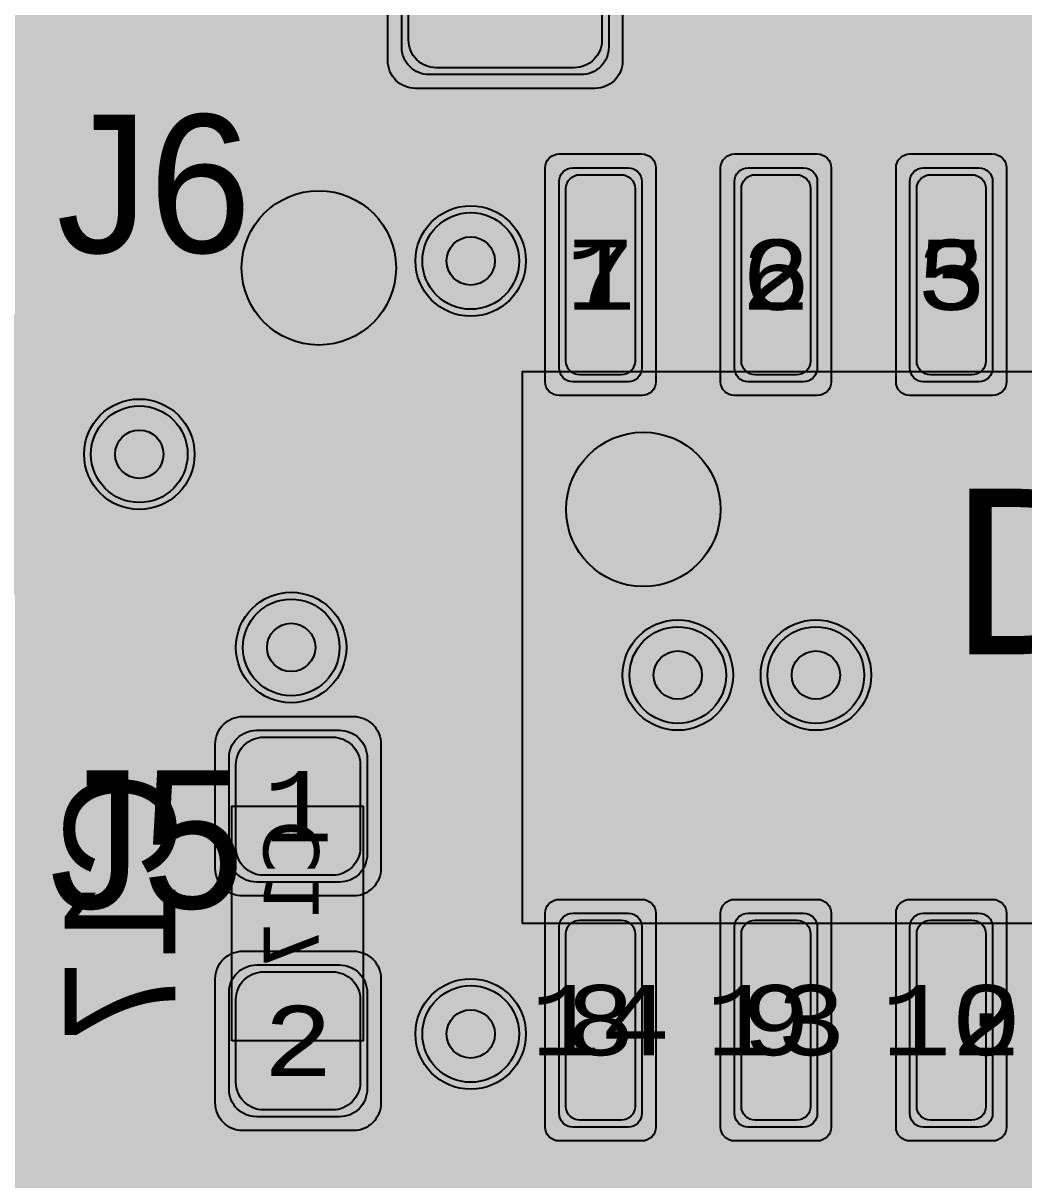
# Model space of a CAD drawing. Extents: x -28 to 199, y -61 to 255.
# Drawn here: x 42.76 to 50.01, y 131.14 to 139.52 of the extents above; entities that cross this region are included whole.
import ezdxf
from ezdxf.enums import TextEntityAlignment as Align

# ---------------------------------------------------------------- set-up
doc = ezdxf.new("R2010")
doc.units = 0
doc.header["$MEASUREMENT"] = 0
for name, color, linetype in [('ASSEMBLY_OUTLINES_BTM', 191, 'CONTINUOUS'), ('ASSEMBLY_OUTLINES_TOP', 102, 'CONTINUOUS'), ('ASSEMBLY_PART_NUMBERS_BTM', 191, 'CONTINUOUS'), ('ASSEMBLY_PART_NUMBERS_TOP', 102, 'CONTINUOUS'), ('ASSEMBLY_REF_DES_BTM', 191, 'CONTINUOUS'), ('ASSEMBLY_REF_DES_TOP', 102, 'CONTINUOUS'), ('DRILL_DRAWING', 21, 'CONTINUOUS'), ('GENERATED_SILKSCREEN_BTM', 255, 'CONTINUOUS'), ('GENERATED_SILKSCREEN_TOP', 140, 'CONTINUOUS'), ('PART_PADS_SMD_BTM', 10, 'CONTINUOUS'), ('PART_PADS_SMD_TOP', 150, 'CONTINUOUS'), ('PIN_NUMBERS_BTM', 8, 'CONTINUOUS'), ('PIN_NUMBERS_TOP', 8, 'CONTINUOUS'), ('PLACEMENT_OUTLINES_BTM', 222, 'CONTINUOUS'), ('PLACEMENT_OUTLINES_TOP', 130, 'CONTINUOUS'), ('PLANE_SHAPES_LAYER_2', 230, 'CONTINUOUS'), ('PLANE_SHAPES_LAYER_3', 81, 'CONTINUOUS'), ('SILKSCREEN_OUTLINES_BTM', 211, 'CONTINUOUS'), ('SILKSCREEN_OUTLINES_TOP', 150, 'CONTINUOUS'), ('SILKSCREEN_REF_DES_BTM', 211, 'CONTINUOUS'), ('SILKSCREEN_REF_DES_TOP', 150, 'CONTINUOUS'), ('SOLDERMASK_PADS_BTM', 12, 'CONTINUOUS'), ('SOLDERMASK_PADS_TOP', 180, 'CONTINUOUS'), ('SOLDERPASTE_PADS_BTM', 12, 'CONTINUOUS'), ('SOLDERPASTE_PADS_TOP', 180, 'CONTINUOUS'), ('TRACES_LAYER_3', 81, 'CONTINUOUS'), ('TRACES_LAYER_BOTTOM', 10, 'CONTINUOUS'), ('TRACES_LAYER_TOP', 150, 'CONTINUOUS'), ('VIA_HOLES_LAYER_2', 30, 'CONTINUOUS'), ('VIA_HOLES_LAYER_3', 30, 'CONTINUOUS'), ('VIA_HOLES_LAYER_BOTTOM', 30, 'CONTINUOUS'), ('VIA_HOLES_LAYER_TOP', 30, 'CONTINUOUS'), ('VIA_PADS_LAYER_2', 230, 'CONTINUOUS'), ('VIA_PADS_LAYER_3', 81, 'CONTINUOUS'), ('VIA_PADS_LAYER_BOTTOM', 10, 'CONTINUOUS'), ('VIA_PADS_LAYER_TOP', 150, 'CONTINUOUS')]:
    doc.layers.add(name, color=color, linetype=linetype)
doc.styles.add('COURIER_NEW', font='COUR.TTF')
doc.styles.add('VERDANA', font='verdana.TTF')
doc.styles.add('VERIBEST_GERBER_0', font='txt')

msp = doc.modelspace()

# ---------------------------------------------------------------- hatches: boundary and pattern name
at = {"layer": 'ASSEMBLY_OUTLINES_BTM'}
h = msp.add_hatch(color=256, dxfattribs=at)
edge = h.paths.add_edge_path()
edge.add_arc((47.25, 136), 0.559017, 0, 360)
at = {"layer": 'GENERATED_SILKSCREEN_BTM'}
h = msp.add_hatch(color=256, dxfattribs=at)
edge = h.paths.add_edge_path()
edge.add_arc((44.9, 137.75), 0.559017, 0, 360)
at = {"layer": 'PLANE_SHAPES_LAYER_2'}
h = msp.add_hatch(color=256, dxfattribs=at)
h.paths.add_polyline_path([(169.5, 129.25), (149.5, 129.25), (142.25, 122), (142.25, 90.5), (147.5, 90.5), (147.5, 80), (154, 80), (154, 69.25), (131.75, 69.25), (131.75, 73.25), (121.25, 73.25), (121.25, 81), (110.5, 81), (110.5, 125.75), (106.5, 125.75), (106.5, 128.75), (93.5, 128.75), (93.5, 120.25), (91.75, 120.25), (91.75, 121.5), (80, 121.5), (80, 118.25), (73.25, 118.25), (73.25, 124.5), (67.5, 124.5), (67.5, 128), (57.75, 128), (57.75, 120.25), (55.25, 120.25), (55.25, 121.5), (47.5, 121.5), (47.5, 119), (35, 119), (35, 134.75), (32.75, 134.75), (32.75, 159.75), (29.25, 159.75), (29.25, 175.25), (22.5, 175.25), (22.5, 195.25), (17.25, 195.25), (17.25, 198), (22.5, 198), (22.5, 216.5), (40.25, 216.5), (40.25, 235.5), (54.5, 235.5), (54.5, 254), (87.25, 254), (87.25, 236.25), (86.25, 236.25), (86.25, 228.75), (81, 228.75), (81, 218.75), (95.25, 218.75), (95.25, 194.5), (87, 194.5), (87, 172), (131.1, 172), (131.1, 208.75), (115.5, 208.75), (115.5, 213.75), (106.75, 213.75), (106.75, 218.75), (110.25, 222.25), (110.25, 226.25), (142.5, 226.25), (142.5, 221.5), (160.5, 221.5), (160.5, 240.75), (169.5, 240.75)])
h.paths.add_polyline_path([(35.5, 149.5), (41.75, 149.5), (41.75, 152), (39.25, 152), (39.25, 154), (37.75, 154), (37.75, 152), (35.5, 152)], flags=16)
h.paths.add_polyline_path([(37.5, 125.75), (37.5, 128.75), (42.75, 128.75), (42.75, 125.75)], flags=16)
h.paths.add_polyline_path([(52, 127.75), (52, 130.75), (54.25, 130.75), (54.25, 127.75)], flags=16)
h.paths.add_polyline_path([(50.75, 219.5), (50.75, 226.5), (71.75, 226.5), (71.75, 219.5)], flags=16)
h.paths.add_polyline_path([(66.5, 150.75), (66.5, 177.5), (72.25, 177.5), (72.25, 150.75)], flags=16)
h.paths.add_polyline_path([(47.25, 185.25), (73, 185.25), (73, 188.25), (70.25, 188.25), (70.25, 191), (47.25, 191)], flags=16)
h.paths.add_polyline_path([(84.5, 208), (84.5, 212.75), (85, 212.75), (85, 208)], flags=16)
h.paths.add_polyline_path([(61.5, 137.25), (87.75, 137.25), (87.75, 140.5), (84.75, 140.5), (84.75, 143), (61.5, 143)], flags=16)
h.paths.add_polyline_path([(88.75, 127), (88.75, 130), (91, 130), (91, 127)], flags=16)
h.paths.add_polyline_path([(85.5, 130.25), (85.5, 132.5), (91, 132.5), (91, 130.25)], flags=16)
h.paths.add_polyline_path([(108.75, 142.25), (135.75, 142.25), (135.75, 145.75), (132.25, 145.75), (132.25, 149), (108.75, 149)], flags=16)
h.paths.add_polyline_path([(114.25, 126.75), (140.75, 126.75), (140.75, 129.75), (137.25, 129.75), (137.25, 133), (114.25, 133)], flags=16)
h.paths.add_polyline_path([(155.25, 180.25), (166.25, 180.25), (166.25, 186.25), (152.25, 186.25), (152.25, 183), (155.25, 183)], flags=16)
at = {"layer": 'PLANE_SHAPES_LAYER_3'}
h = msp.add_hatch(color=256, dxfattribs=at)
h.paths.add_polyline_path([(169.5, 129.25), (149.5, 129.25), (142.25, 122), (142.25, 90.5), (147.5, 90.5), (147.5, 80), (154, 80), (154, 69.25), (131.75, 69.25), (131.75, 73.25), (121.25, 73.25), (121.25, 81), (110.5, 81), (110.5, 125.75), (106.5, 125.75), (106.5, 128.75), (93.5, 128.75), (93.5, 120.25), (91.75, 120.25), (91.75, 121.5), (80, 121.5), (80, 118.25), (73.25, 118.25), (73.25, 124.5), (67.5, 124.5), (67.5, 127.75), (58.25, 127.75), (58.25, 130.25), (88.75, 130.25), (88.75, 127), (91, 127), (91, 132.5), (55, 132.5), (55, 131.25), (52, 131.25), (52, 127.75), (55, 127.75), (55, 127.25), (57.75, 127.25), (57.75, 120.25), (55.25, 120.25), (55.25, 121.5), (47.5, 121.5), (47.5, 119), (35, 119), (35, 134.75), (32.75, 134.75), (32.75, 159.75), (29.25, 159.75), (29.25, 175.25), (22.5, 175.25), (22.5, 195.25), (17.25, 195.25), (17.25, 198), (22.5, 198), (22.5, 216.5), (40.25, 216.5), (40.25, 235.5), (54.5, 235.5), (54.5, 254), (87.25, 254), (87.25, 236.25), (86.25, 236.25), (86.25, 228.75), (81, 228.75), (81, 218.75), (95.25, 218.75), (95.25, 194.5), (87, 194.5), (87, 172), (131.1, 172), (131.1, 208.75), (115.5, 208.75), (115.5, 213.75), (106.75, 213.75), (106.75, 218.75), (110.25, 222.25), (110.25, 226.25), (142.5, 226.25), (142.5, 221.5), (160.5, 221.5), (160.5, 240.75), (169.5, 240.75)])
h.paths.add_polyline_path([(35.5, 149.5), (41.75, 149.5), (41.75, 152), (39.25, 152), (39.25, 154), (37.75, 154), (37.75, 152), (35.5, 152)], flags=16)
h.paths.add_polyline_path([(37.5, 125.75), (37.5, 128.75), (42.75, 128.75), (42.75, 125.75)], flags=16)
h.paths.add_polyline_path([(50.75, 219.5), (50.75, 226.5), (71.75, 226.5), (71.75, 219.5)], flags=16)
h.paths.add_polyline_path([(66.5, 150.75), (66.5, 177.5), (72.25, 177.5), (72.25, 150.75)], flags=16)
h.paths.add_polyline_path([(47.25, 185.25), (73, 185.25), (73, 188.25), (70.25, 188.25), (70.25, 191), (47.25, 191)], flags=16)
h.paths.add_polyline_path([(84.5, 208), (84.5, 212.75), (85, 212.75), (85, 208)], flags=16)
h.paths.add_polyline_path([(61.5, 137.25), (87.75, 137.25), (87.75, 140.5), (84.75, 140.5), (84.75, 143), (61.5, 143)], flags=16)
h.paths.add_polyline_path([(108.75, 142.25), (135.75, 142.25), (135.75, 145.75), (132.25, 145.75), (132.25, 149), (108.75, 149)], flags=16)
h.paths.add_polyline_path([(114.25, 126.75), (140.75, 126.75), (140.75, 129.75), (137.25, 129.75), (137.25, 133), (114.25, 133)], flags=16)
h.paths.add_polyline_path([(155.25, 180.25), (166.25, 180.25), (166.25, 186.25), (152.25, 186.25), (152.25, 183), (155.25, 183)], flags=16)
at = {"layer": 'SILKSCREEN_OUTLINES_BTM'}
h = msp.add_hatch(color=256, dxfattribs=at)
edge = h.paths.add_edge_path()
edge.add_arc((44.9, 137.75), 0.559017, 0, 360)
at = {"layer": 'VIA_HOLES_LAYER_2'}
h = msp.add_hatch(color=256, dxfattribs=at)
edge = h.paths.add_edge_path()
edge.add_arc((46, 137.8), 0.175, 0, 360)
h = msp.add_hatch(color=256, dxfattribs=at)
edge = h.paths.add_edge_path()
edge.add_arc((43.6, 136.4), 0.175, 0, 360)
h = msp.add_hatch(color=256, dxfattribs=at)
edge = h.paths.add_edge_path()
edge.add_arc((44.7, 135), 0.175, 0, 360)
h = msp.add_hatch(color=256, dxfattribs=at)
edge = h.paths.add_edge_path()
edge.add_arc((47.5, 134.8), 0.175, 0, 360)
h = msp.add_hatch(color=256, dxfattribs=at)
edge = h.paths.add_edge_path()
edge.add_arc((48.5, 134.8), 0.175, 0, 360)
h = msp.add_hatch(color=256, dxfattribs=at)
edge = h.paths.add_edge_path()
edge.add_arc((46, 132.2), 0.175, 0, 360)
at = {"layer": 'VIA_HOLES_LAYER_3'}
h = msp.add_hatch(color=256, dxfattribs=at)
edge = h.paths.add_edge_path()
edge.add_arc((46, 137.8), 0.175, 0, 360)
h = msp.add_hatch(color=256, dxfattribs=at)
edge = h.paths.add_edge_path()
edge.add_arc((43.6, 136.4), 0.175, 0, 360)
h = msp.add_hatch(color=256, dxfattribs=at)
edge = h.paths.add_edge_path()
edge.add_arc((44.7, 135), 0.175, 0, 360)
h = msp.add_hatch(color=256, dxfattribs=at)
edge = h.paths.add_edge_path()
edge.add_arc((47.5, 134.8), 0.175, 0, 360)
h = msp.add_hatch(color=256, dxfattribs=at)
edge = h.paths.add_edge_path()
edge.add_arc((48.5, 134.8), 0.175, 0, 360)
h = msp.add_hatch(color=256, dxfattribs=at)
edge = h.paths.add_edge_path()
edge.add_arc((46, 132.2), 0.175, 0, 360)
at = {"layer": 'VIA_HOLES_LAYER_BOTTOM'}
h = msp.add_hatch(color=256, dxfattribs=at)
edge = h.paths.add_edge_path()
edge.add_arc((46, 137.8), 0.175, 0, 360)
h = msp.add_hatch(color=256, dxfattribs=at)
edge = h.paths.add_edge_path()
edge.add_arc((43.6, 136.4), 0.175, 0, 360)
h = msp.add_hatch(color=256, dxfattribs=at)
edge = h.paths.add_edge_path()
edge.add_arc((44.7, 135), 0.175, 0, 360)
h = msp.add_hatch(color=256, dxfattribs=at)
edge = h.paths.add_edge_path()
edge.add_arc((47.5, 134.8), 0.175, 0, 360)
h = msp.add_hatch(color=256, dxfattribs=at)
edge = h.paths.add_edge_path()
edge.add_arc((48.5, 134.8), 0.175, 0, 360)
h = msp.add_hatch(color=256, dxfattribs=at)
edge = h.paths.add_edge_path()
edge.add_arc((46, 132.2), 0.175, 0, 360)
at = {"layer": 'VIA_HOLES_LAYER_TOP'}
h = msp.add_hatch(color=256, dxfattribs=at)
edge = h.paths.add_edge_path()
edge.add_arc((46, 137.8), 0.175, 0, 360)
h = msp.add_hatch(color=256, dxfattribs=at)
edge = h.paths.add_edge_path()
edge.add_arc((43.6, 136.4), 0.175, 0, 360)
h = msp.add_hatch(color=256, dxfattribs=at)
edge = h.paths.add_edge_path()
edge.add_arc((44.7, 135), 0.175, 0, 360)
h = msp.add_hatch(color=256, dxfattribs=at)
edge = h.paths.add_edge_path()
edge.add_arc((47.5, 134.8), 0.175, 0, 360)
h = msp.add_hatch(color=256, dxfattribs=at)
edge = h.paths.add_edge_path()
edge.add_arc((48.5, 134.8), 0.175, 0, 360)
h = msp.add_hatch(color=256, dxfattribs=at)
edge = h.paths.add_edge_path()
edge.add_arc((46, 132.2), 0.175, 0, 360)

# ---------------------------------------------------------------- linework, layer by layer
at = {"layer": 'ASSEMBLY_OUTLINES_BTM', "const_width": 0.2}
msp.add_lwpolyline([(46.375, 133), (46.375, 137), (55.125, 137), (55.125, 133)], close=True, dxfattribs=at)
at = {"layer": 'ASSEMBLY_OUTLINES_BTM'}
msp.add_lwpolyline([(44.27, 132.15), (44.27, 133.85), (45.22, 133.85), (45.22, 132.15)], close=True, dxfattribs=at)
msp.add_circle((47.25, 136), 0.559017, dxfattribs=at)
at = {"layer": 'ASSEMBLY_OUTLINES_TOP', "const_width": 0.2}
msp.add_lwpolyline([(46.375, 133), (46.375, 137), (55.125, 137), (55.125, 133)], close=True, dxfattribs=at)
at = {"layer": 'GENERATED_SILKSCREEN_BTM', "const_width": 0.15}
for points in [[(44.2632, 139.7196), (44.4448, 139.7196), (44.5136, 139.698), (44.5136, 139.3212), (44.4448, 139.298), (44.2632, 139.298), (44.1896, 139.3684), (44.1896, 139.6476), (44.2632, 139.7196)], [(44.6144, 139.7196), (44.8512, 139.7196), (44.924, 139.6476), (44.924, 139.3684), (44.8512, 139.298), (44.6144, 139.298), (44.5456, 139.3212), (44.5456, 139.698), (44.6144, 139.7196)], [(44.1568, 139.6556), (44.1568, 139.362), (44.1576, 139.3588), (44.1584, 139.354), (44.1608, 139.3508), (44.2432, 139.2708), (44.248, 139.2676), (44.2512, 139.2668), (44.2544, 139.266), (44.4464, 139.266), (44.4496, 139.266), (44.4512, 139.2668), (44.452, 139.2668)], [(44.452, 139.2668), (44.5288, 139.2924), (44.6056, 139.2668), (44.608, 139.2668), (44.6112, 139.266), (44.8584, 139.266), (44.8608, 139.266), (44.8632, 139.2668), (44.8664, 139.2676), (44.8696, 139.2708), (44.952, 139.3508), (44.9552, 139.354), (44.956, 139.3588), (44.9568, 139.362), (44.9568, 139.6556)], [(43.8536, 133.8504), (43.744, 133.9848), (43.7416, 133.9888), (43.7384, 133.9896), (43.7352, 133.9912), (43.7312, 133.992), (43.1824, 133.992), (43.1784, 133.9912), (43.1752, 133.9896), (43.1736, 133.988), (43.172, 133.9872), (43.1696, 133.9848), (43.06, 133.8504), (43.0592, 133.848), (43.0584, 133.8456), (43.0576, 133.8448), (43.0568, 133.8416), (43.0568, 133.572), (43.0576, 133.568), (43.0584, 133.5664), (43.0592, 133.564), (43.06, 133.5616), (43.1696, 133.4264), (43.1736, 133.4232), (43.18, 133.4216), (43.184, 133.4224), (43.1888, 133.424), (43.192, 133.4264), (43.1952, 133.4304), (43.1976, 133.4344), (43.1984, 133.4384), (43.1984, 133.4424), (43.196, 133.4456), (43.0896, 133.5776), (43.0896, 133.836), (43.1904, 133.9592), (43.7232, 133.9592), (43.824, 133.836), (43.824, 133.5776), (43.7176, 133.4456), (43.716, 133.4424), (43.7152, 133.4384), (43.716, 133.4344), (43.7184, 133.4304), (43.7216, 133.4264), (43.7256, 133.424), (43.7296, 133.4224), (43.7352, 133.4216), (43.74, 133.4232), (43.744, 133.4264), (43.8536, 133.5616), (43.8552, 133.5648), (43.856, 133.5656), (43.856, 133.568), (43.8568, 133.5688), (43.8568, 133.5696), (43.8568, 133.572), (43.8568, 133.8416), (43.856, 133.8448), (43.8552, 133.848), (43.8536, 133.8504)], [(43.824, 133.1224), (43.8256, 133.1288), (43.8288, 133.132), (43.8344, 133.1344), (43.8408, 133.1352), (43.8464, 133.1344), (43.852, 133.132), (43.856, 133.1288), (43.8568, 133.1224), (43.8568, 132.8104), (43.856, 132.8048), (43.852, 132.8), (43.8464, 132.7976), (43.8408, 132.7968), (43.8344, 132.7976), (43.8288, 132.8), (43.8256, 132.8048), (43.824, 132.8104), (43.824, 132.9512), (43.0728, 132.9512), (43.0672, 132.952), (43.0632, 132.9544), (43.0608, 132.9584), (43.06, 132.964), (43.0592, 132.968), (43.0592, 132.972), (43.0608, 132.9752), (43.064, 132.9784), (43.2832, 133.1344), (43.2888, 133.1368), (43.2944, 133.1368), (43.2992, 133.1344), (43.3032, 133.1304), (43.3064, 133.1256), (43.308, 133.12), (43.308, 133.1168), (43.3064, 133.1144), (43.3048, 133.112), (43.3024, 133.1104), (43.1232, 132.9824), (43.824, 132.9824), (43.824, 133.1224)], [(43.8328, 132.3992), (43.8384, 132.4008), (43.844, 132.4), (43.8488, 132.396), (43.852, 132.392), (43.8536, 132.3864), (43.8544, 132.3808), (43.852, 132.376), (43.848, 132.372), (43.0808, 131.9408), (43.0768, 131.9392), (43.0736, 131.9392), (43.0704, 131.9392), (43.0672, 131.9408), (43.0624, 131.9432), (43.0592, 131.9464), (43.0576, 131.9504), (43.0568, 131.9544), (43.0568, 132.4944), (43.0584, 132.5), (43.0624, 132.504), (43.0672, 132.5072), (43.0736, 132.508), (43.0792, 132.5072), (43.0848, 132.504), (43.0888, 132.5), (43.0896, 132.4944), (43.0896, 131.9816), (43.8328, 132.3992)]]:
    msp.add_lwpolyline(points, dxfattribs=at)
for points in [[(46.566796, 136.999995), (46.375005, 136.999995), (46.375005, 133.000005), (46.566796, 133.000005, 1.45686e-05), (46.566794, 132.999995), (46.375, 132.999995, -0.4142135624), (46.374995, 133), (46.374995, 137, -0.4142135624), (46.375, 137.000005), (46.566794, 137.000005, 1.45686e-05), (46.566796, 136.999995)], [(47.836796, 136.999995), (47.313204, 136.999995, 1.45686e-05), (47.313206, 137.000005), (47.836794, 137.000005, 1.45686e-05), (47.836796, 136.999995)], [(49.106796, 136.999995), (48.583204, 136.999995, 1.45686e-05), (48.583206, 137.000005), (49.106794, 137.000005, 1.45686e-05), (49.106796, 136.999995)], [(50.376796, 136.999995), (49.853204, 136.999995, 1.45686e-05), (49.853206, 137.000005), (50.376794, 137.000005, 1.45686e-05), (50.376796, 136.999995)], [(44.270005, 132.707911, 1.22306e-05), (44.269995, 132.707902), (44.269995, 133.292098, 1.22306e-05), (44.270005, 133.292089), (44.270005, 132.707911)], [(45.220005, 132.716156, 1.1642e-05), (45.219995, 132.716164), (45.219995, 133.283836, 1.1642e-05), (45.220005, 133.283844), (45.220005, 132.716156)], [(47.836796, 133.000005, 1.45686e-05), (47.836794, 132.999995), (47.313206, 132.999995, 1.45686e-05), (47.313204, 133.000005), (47.836796, 133.000005)], [(49.106796, 133.000005, 1.45686e-05), (49.106794, 132.999995), (48.583206, 132.999995, 1.45686e-05), (48.583204, 133.000005), (49.106796, 133.000005)], [(50.376796, 133.000005, 1.45686e-05), (50.376794, 132.999995), (49.853206, 132.999995, 1.45686e-05), (49.853204, 133.000005), (50.376796, 133.000005)]]:
    msp.add_lwpolyline(points, format="xyb", dxfattribs=at)
at = {"layer": 'GENERATED_SILKSCREEN_BTM'}
msp.add_circle((44.9, 137.75), 0.559017, dxfattribs=at)
at = {"layer": 'GENERATED_SILKSCREEN_TOP', "const_width": 0.15}
for points in [[(43.17, 138.016), (43.164, 138.02), (43.156, 138.02), (43.149, 138.018), (43.143, 138.013), (43.138, 138.007), (43.136, 138), (43.136, 137.992), (43.14, 137.986), (43.274, 137.849), (43.279, 137.846), (43.284, 137.845), (43.287, 137.843), (43.29, 137.843), (43.492, 137.843), (43.497, 137.844), (43.502, 137.847), (43.504, 137.848), (43.505, 137.849), (43.506, 137.85), (43.509, 137.852), (43.609, 137.989), (43.611, 137.993), (43.612, 137.995), (43.613, 137.997), (43.613, 138), (43.613, 138.802), (43.829, 138.802), (43.836, 138.804), (43.842, 138.808), (43.845, 138.815), (43.846, 138.822), (43.845, 138.83), (43.842, 138.837), (43.836, 138.842), (43.829, 138.843), (43.323, 138.843), (43.316, 138.842), (43.31, 138.837), (43.307, 138.83), (43.306, 138.822), (43.307, 138.815), (43.31, 138.808), (43.316, 138.804), (43.323, 138.802), (43.573, 138.802), (43.573, 138.007), (43.482, 137.885), (43.299, 137.885), (43.17, 138.016)], [(44.619, 138.839), (44.787, 138.702), (44.792, 138.697), (44.793, 138.689), (44.792, 138.683), (44.79, 138.678), (44.787, 138.674), (44.782, 138.67), (44.777, 138.667), (44.772, 138.666), (44.767, 138.666), (44.763, 138.669), (44.599, 138.802), (44.275, 138.802), (44.121, 138.676), (44.121, 138.317), (44.257, 138.428), (44.261, 138.429), (44.263, 138.43), (44.264, 138.43), (44.264, 138.431), (44.269, 138.432), (44.606, 138.432), (44.61, 138.431), (44.61, 138.43), (44.612, 138.43), (44.615, 138.429), (44.618, 138.428), (44.787, 138.292), (44.788, 138.289), (44.79, 138.288), (44.791, 138.287), (44.791, 138.285), (44.793, 138.278), (44.794, 138.275), (44.794, 138), (44.793, 137.995), (44.791, 137.991), (44.79, 137.987), (44.787, 137.984), (44.619, 137.847), (44.614, 137.845), (44.613, 137.844), (44.611, 137.844), (44.609, 137.843), (44.608, 137.843), (44.606, 137.843), (44.269, 137.843), (44.265, 137.844), (44.261, 137.845), (44.257, 137.847), (44.089, 137.984), (44.087, 137.986), (44.085, 137.987), (44.083, 137.99), (44.081, 137.997), (44.08, 138), (44.08, 138.686), (44.081, 138.691), (44.083, 138.695), (44.085, 138.697), (44.087, 138.699), (44.089, 138.702), (44.257, 138.839), (44.261, 138.84), (44.264, 138.841), (44.265, 138.842), (44.269, 138.843), (44.606, 138.843), (44.61, 138.842), (44.611, 138.842), (44.612, 138.841), (44.615, 138.84), (44.619, 138.839)], [(44.121, 138.265), (44.121, 138.01), (44.275, 137.884), (44.598, 137.884), (44.754, 138.01), (44.754, 138.265), (44.598, 138.392), (44.275, 138.392), (44.121, 138.265)], [(43.12, 133.266), (43.114, 133.27), (43.106, 133.27), (43.099, 133.268), (43.093, 133.263), (43.088, 133.257), (43.086, 133.25), (43.086, 133.242), (43.09, 133.236), (43.224, 133.099), (43.229, 133.096), (43.234, 133.095), (43.237, 133.093), (43.24, 133.093), (43.442, 133.093), (43.447, 133.094), (43.452, 133.097), (43.454, 133.098), (43.455, 133.099), (43.456, 133.1), (43.459, 133.102), (43.559, 133.239), (43.561, 133.243), (43.562, 133.245), (43.563, 133.247), (43.563, 133.25), (43.563, 134.052), (43.779, 134.052), (43.786, 134.054), (43.792, 134.058), (43.795, 134.065), (43.796, 134.072), (43.795, 134.08), (43.792, 134.087), (43.786, 134.092), (43.779, 134.093), (43.273, 134.093), (43.266, 134.092), (43.26, 134.087), (43.257, 134.08), (43.256, 134.072), (43.257, 134.065), (43.26, 134.058), (43.266, 134.054), (43.273, 134.052), (43.523, 134.052), (43.523, 133.257), (43.432, 133.135), (43.249, 133.135), (43.12, 133.266)], [(44.218, 133.749), (44.214, 133.748), (44.211, 133.747), (44.207, 133.745), (44.071, 133.635), (44.071, 134.052), (44.724, 134.052), (44.731, 134.054), (44.737, 134.058), (44.74, 134.065), (44.741, 134.072), (44.74, 134.08), (44.737, 134.086), (44.731, 134.091), (44.724, 134.093), (44.049, 134.093), (44.042, 134.091), (44.036, 134.086), (44.031, 134.08), (44.029, 134.073), (44.029, 133.592), (44.03, 133.585), (44.033, 133.58), (44.037, 133.577), (44.044, 133.575), (44.049, 133.573), (44.053, 133.572), (44.058, 133.573), (44.062, 133.576), (44.225, 133.709), (44.548, 133.709), (44.704, 133.582), (44.704, 133.26), (44.548, 133.135), (44.225, 133.135), (44.062, 133.267), (44.055, 133.27), (44.049, 133.27), (44.043, 133.266), (44.037, 133.261), (44.033, 133.254), (44.032, 133.247), (44.033, 133.24), (44.038, 133.235), (44.207, 133.097), (44.21, 133.095), (44.214, 133.095), (44.218, 133.093), (44.555, 133.093), (44.558, 133.093), (44.559, 133.094), (44.56, 133.094), (44.562, 133.095), (44.564, 133.095), (44.568, 133.097), (44.737, 133.235), (44.74, 133.238), (44.741, 133.24), (44.743, 133.246), (44.744, 133.25), (44.744, 133.592), (44.743, 133.596), (44.741, 133.602), (44.741, 133.604), (44.74, 133.605), (44.738, 133.607), (44.737, 133.609), (44.568, 133.745), (44.563, 133.747), (44.559, 133.748), (44.555, 133.749), (44.218, 133.749)]]:
    msp.add_lwpolyline(points, dxfattribs=at)
for points in [[(46.566796, 136.999995), (46.375005, 136.999995), (46.375005, 133.000005), (46.566796, 133.000005, 1.45686e-05), (46.566794, 132.999995), (46.375, 132.999995, -0.4142135624), (46.374995, 133), (46.374995, 137, -0.4142135624), (46.375, 137.000005), (46.566794, 137.000005, 1.45686e-05), (46.566796, 136.999995)], [(47.836796, 136.999995), (47.313204, 136.999995, 1.45686e-05), (47.313206, 137.000005), (47.836794, 137.000005, 1.45686e-05), (47.836796, 136.999995)], [(49.106796, 136.999995), (48.583204, 136.999995, 1.45686e-05), (48.583206, 137.000005), (49.106794, 137.000005, 1.45686e-05), (49.106796, 136.999995)], [(50.376796, 136.999995), (49.853204, 136.999995, 1.45686e-05), (49.853206, 137.000005), (50.376794, 137.000005, 1.45686e-05), (50.376796, 136.999995)], [(47.836796, 133.000005, 1.45686e-05), (47.836794, 132.999995), (47.313206, 132.999995, 1.45686e-05), (47.313204, 133.000005), (47.836796, 133.000005)], [(49.106796, 133.000005, 1.45686e-05), (49.106794, 132.999995), (48.583206, 132.999995, 1.45686e-05), (48.583204, 133.000005), (49.106796, 133.000005)], [(50.376796, 133.000005, 1.45686e-05), (50.376794, 132.999995), (49.853206, 132.999995, 1.45686e-05), (49.853204, 133.000005), (50.376796, 133.000005)]]:
    msp.add_lwpolyline(points, format="xyb", dxfattribs=at)
at = {"layer": 'PART_PADS_SMD_BTM'}
for points in [[(47, 139.35, -0.4142135624), (46.8, 139.15), (45.7, 139.15, -0.4142135624), (45.5, 139.35), (45.5, 140.25, -0.4142135624), (45.7, 140.45), (46.8, 140.45, -0.4142135624), (47, 140.25)], [(47.14, 138.475, -0.4142135624), (47.24, 138.375), (47.24, 137.025, -0.4142135624), (47.14, 136.925), (46.74, 136.925, -0.4142135624), (46.64, 137.025), (46.64, 138.375, -0.4142135624), (46.74, 138.475)], [(48.41, 138.475, -0.4142135624), (48.51, 138.375), (48.51, 137.025, -0.4142135624), (48.41, 136.925), (48.01, 136.925, -0.4142135624), (47.91, 137.025), (47.91, 138.375, -0.4142135624), (48.01, 138.475)], [(49.68, 138.475, -0.4142135624), (49.78, 138.375), (49.78, 137.025, -0.4142135624), (49.68, 136.925), (49.28, 136.925, -0.4142135624), (49.18, 137.025), (49.18, 138.375, -0.4142135624), (49.28, 138.475)], [(45.05, 134.4, -0.4142135624), (45.25, 134.2), (45.25, 133.5, -0.4142135624), (45.05, 133.3), (44.45, 133.3, -0.4142135624), (44.25, 133.5), (44.25, 134.2, -0.4142135624), (44.45, 134.4)], [(47.14, 133.075, -0.4142135624), (47.24, 132.975), (47.24, 131.625, -0.4142135624), (47.14, 131.525), (46.74, 131.525, -0.4142135624), (46.64, 131.625), (46.64, 132.975, -0.4142135624), (46.74, 133.075)], [(48.41, 133.075, -0.4142135624), (48.51, 132.975), (48.51, 131.625, -0.4142135624), (48.41, 131.525), (48.01, 131.525, -0.4142135624), (47.91, 131.625), (47.91, 132.975, -0.4142135624), (48.01, 133.075)], [(49.68, 133.075, -0.4142135624), (49.78, 132.975), (49.78, 131.625, -0.4142135624), (49.68, 131.525), (49.28, 131.525, -0.4142135624), (49.18, 131.625), (49.18, 132.975, -0.4142135624), (49.28, 133.075)], [(45.05, 132.7, -0.4142135624), (45.25, 132.5), (45.25, 131.8, -0.4142135624), (45.05, 131.6), (44.45, 131.6, -0.4142135624), (44.25, 131.8), (44.25, 132.5, -0.4142135624), (44.45, 132.7)]]:
    msp.add_lwpolyline(points, format="xyb", close=True, dxfattribs=at)
at = {"layer": 'PART_PADS_SMD_TOP'}
for points in [[(47.14, 138.475, -0.4142135624), (47.24, 138.375), (47.24, 137.025, -0.4142135624), (47.14, 136.925), (46.74, 136.925, -0.4142135624), (46.64, 137.025), (46.64, 138.375, -0.4142135624), (46.74, 138.475)], [(48.41, 138.475, -0.4142135624), (48.51, 138.375), (48.51, 137.025, -0.4142135624), (48.41, 136.925), (48.01, 136.925, -0.4142135624), (47.91, 137.025), (47.91, 138.375, -0.4142135624), (48.01, 138.475)], [(49.68, 138.475, -0.4142135624), (49.78, 138.375), (49.78, 137.025, -0.4142135624), (49.68, 136.925), (49.28, 136.925, -0.4142135624), (49.18, 137.025), (49.18, 138.375, -0.4142135624), (49.28, 138.475)], [(47.14, 133.075, -0.4142135624), (47.24, 132.975), (47.24, 131.625, -0.4142135624), (47.14, 131.525), (46.74, 131.525, -0.4142135624), (46.64, 131.625), (46.64, 132.975, -0.4142135624), (46.74, 133.075)], [(48.41, 133.075, -0.4142135624), (48.51, 132.975), (48.51, 131.625, -0.4142135624), (48.41, 131.525), (48.01, 131.525, -0.4142135624), (47.91, 131.625), (47.91, 132.975, -0.4142135624), (48.01, 133.075)], [(49.68, 133.075, -0.4142135624), (49.78, 132.975), (49.78, 131.625, -0.4142135624), (49.68, 131.525), (49.28, 131.525, -0.4142135624), (49.18, 131.625), (49.18, 132.975, -0.4142135624), (49.28, 133.075)]]:
    msp.add_lwpolyline(points, format="xyb", close=True, dxfattribs=at)
at = {"layer": 'PLACEMENT_OUTLINES_BTM'}
for points in [[(46.375, 133), (46.375, 137), (55.125, 137), (55.125, 133)], [(44.27, 132.15), (44.27, 133.85), (45.22, 133.85), (45.22, 132.15)]]:
    msp.add_lwpolyline(points, close=True, dxfattribs=at)
at = {"layer": 'PLACEMENT_OUTLINES_TOP'}
msp.add_lwpolyline([(46.375, 133), (46.375, 137), (55.125, 137), (55.125, 133)], close=True, dxfattribs=at)
at = {"layer": 'SILKSCREEN_OUTLINES_BTM'}
for points in [[(46.375, 133), (46.375, 137), (55.125, 137), (55.125, 133)], [(46.375, 133), (46.375, 137), (55.125, 137), (55.125, 133)], [(44.27, 132.15), (44.27, 133.85), (45.22, 133.85), (45.22, 132.15)]]:
    msp.add_lwpolyline(points, close=True, dxfattribs=at)
msp.add_circle((44.9, 137.75), 0.559017, dxfattribs=at)
at = {"layer": 'SILKSCREEN_OUTLINES_TOP'}
msp.add_lwpolyline([(46.375, 133), (46.375, 137), (55.125, 137), (55.125, 133)], close=True, dxfattribs=at)
msp.add_lwpolyline([(46.375, 133), (46.375, 137), (55.125, 137), (55.125, 133)], close=True, dxfattribs=at)
at = {"layer": 'SOLDERMASK_PADS_BTM'}
for points in [[(47.1, 139.25, -0.4142135624), (46.9, 139.05), (45.6, 139.05, -0.4142135624), (45.4, 139.25), (45.4, 140.35, -0.4142135624), (45.6, 140.55), (46.9, 140.55, -0.4142135624), (47.1, 140.35)], [(47.24, 138.575, -0.4142135624), (47.34, 138.475), (47.34, 136.925, -0.4142135624), (47.24, 136.825), (46.64, 136.825, -0.4142135624), (46.54, 136.925), (46.54, 138.475, -0.4142135624), (46.64, 138.575)], [(48.51, 138.575, -0.4142135624), (48.61, 138.475), (48.61, 136.925, -0.4142135624), (48.51, 136.825), (47.91, 136.825, -0.4142135624), (47.81, 136.925), (47.81, 138.475, -0.4142135624), (47.91, 138.575)], [(49.78, 138.575, -0.4142135624), (49.88, 138.475), (49.88, 136.925, -0.4142135624), (49.78, 136.825), (49.18, 136.825, -0.4142135624), (49.08, 136.925), (49.08, 138.475, -0.4142135624), (49.18, 138.575)], [(45.15, 134.5, -0.4142135624), (45.35, 134.3), (45.35, 133.4, -0.4142135624), (45.15, 133.2), (44.35, 133.2, -0.4142135624), (44.15, 133.4), (44.15, 134.3, -0.4142135624), (44.35, 134.5)], [(47.24, 133.175, -0.4142135624), (47.34, 133.075), (47.34, 131.525, -0.4142135624), (47.24, 131.425), (46.64, 131.425, -0.4142135624), (46.54, 131.525), (46.54, 133.075, -0.4142135624), (46.64, 133.175)], [(48.51, 133.175, -0.4142135624), (48.61, 133.075), (48.61, 131.525, -0.4142135624), (48.51, 131.425), (47.91, 131.425, -0.4142135624), (47.81, 131.525), (47.81, 133.075, -0.4142135624), (47.91, 133.175)], [(49.78, 133.175, -0.4142135624), (49.88, 133.075), (49.88, 131.525, -0.4142135624), (49.78, 131.425), (49.18, 131.425, -0.4142135624), (49.08, 131.525), (49.08, 133.075, -0.4142135624), (49.18, 133.175)], [(45.15, 132.8, -0.4142135624), (45.35, 132.6), (45.35, 131.7, -0.4142135624), (45.15, 131.5), (44.35, 131.5, -0.4142135624), (44.15, 131.7), (44.15, 132.6, -0.4142135624), (44.35, 132.8)]]:
    msp.add_lwpolyline(points, format="xyb", close=True, dxfattribs=at)
at = {"layer": 'SOLDERMASK_PADS_TOP'}
for points in [[(47.24, 138.575, -0.4142135624), (47.34, 138.475), (47.34, 136.925, -0.4142135624), (47.24, 136.825), (46.64, 136.825, -0.4142135624), (46.54, 136.925), (46.54, 138.475, -0.4142135624), (46.64, 138.575)], [(48.51, 138.575, -0.4142135624), (48.61, 138.475), (48.61, 136.925, -0.4142135624), (48.51, 136.825), (47.91, 136.825, -0.4142135624), (47.81, 136.925), (47.81, 138.475, -0.4142135624), (47.91, 138.575)], [(49.78, 138.575, -0.4142135624), (49.88, 138.475), (49.88, 136.925, -0.4142135624), (49.78, 136.825), (49.18, 136.825, -0.4142135624), (49.08, 136.925), (49.08, 138.475, -0.4142135624), (49.18, 138.575)], [(47.24, 133.175, -0.4142135624), (47.34, 133.075), (47.34, 131.525, -0.4142135624), (47.24, 131.425), (46.64, 131.425, -0.4142135624), (46.54, 131.525), (46.54, 133.075, -0.4142135624), (46.64, 133.175)], [(48.51, 133.175, -0.4142135624), (48.61, 133.075), (48.61, 131.525, -0.4142135624), (48.51, 131.425), (47.91, 131.425, -0.4142135624), (47.81, 131.525), (47.81, 133.075, -0.4142135624), (47.91, 133.175)], [(49.78, 133.175, -0.4142135624), (49.88, 133.075), (49.88, 131.525, -0.4142135624), (49.78, 131.425), (49.18, 131.425, -0.4142135624), (49.08, 131.525), (49.08, 133.075, -0.4142135624), (49.18, 133.175)]]:
    msp.add_lwpolyline(points, format="xyb", close=True, dxfattribs=at)
at = {"layer": 'SOLDERPASTE_PADS_BTM'}
for points in [[(46.95, 139.4, -0.4142135624), (46.75, 139.2), (45.75, 139.2, -0.4142135624), (45.55, 139.4), (45.55, 140.2, -0.4142135624), (45.75, 140.4), (46.75, 140.4, -0.4142135624), (46.95, 140.2)], [(47.09, 138.425, -0.4142135624), (47.19, 138.325), (47.19, 137.075, -0.4142135624), (47.09, 136.975), (46.79, 136.975, -0.4142135624), (46.69, 137.075), (46.69, 138.325, -0.4142135624), (46.79, 138.425)], [(48.36, 138.425, -0.4142135624), (48.46, 138.325), (48.46, 137.075, -0.4142135624), (48.36, 136.975), (48.06, 136.975, -0.4142135624), (47.96, 137.075), (47.96, 138.325, -0.4142135624), (48.06, 138.425)], [(49.63, 138.425, -0.4142135624), (49.73, 138.325), (49.73, 137.075, -0.4142135624), (49.63, 136.975), (49.33, 136.975, -0.4142135624), (49.23, 137.075), (49.23, 138.325, -0.4142135624), (49.33, 138.425)], [(45, 134.35, -0.4142135624), (45.2, 134.15), (45.2, 133.55, -0.4142135624), (45, 133.35), (44.5, 133.35, -0.4142135624), (44.3, 133.55), (44.3, 134.15, -0.4142135624), (44.5, 134.35)], [(47.09, 133.025, -0.4142135624), (47.19, 132.925), (47.19, 131.675, -0.4142135624), (47.09, 131.575), (46.79, 131.575, -0.4142135624), (46.69, 131.675), (46.69, 132.925, -0.4142135624), (46.79, 133.025)], [(48.36, 133.025, -0.4142135624), (48.46, 132.925), (48.46, 131.675, -0.4142135624), (48.36, 131.575), (48.06, 131.575, -0.4142135624), (47.96, 131.675), (47.96, 132.925, -0.4142135624), (48.06, 133.025)], [(49.63, 133.025, -0.4142135624), (49.73, 132.925), (49.73, 131.675, -0.4142135624), (49.63, 131.575), (49.33, 131.575, -0.4142135624), (49.23, 131.675), (49.23, 132.925, -0.4142135624), (49.33, 133.025)], [(45, 132.65, -0.4142135624), (45.2, 132.45), (45.2, 131.85, -0.4142135624), (45, 131.65), (44.5, 131.65, -0.4142135624), (44.3, 131.85), (44.3, 132.45, -0.4142135624), (44.5, 132.65)]]:
    msp.add_lwpolyline(points, format="xyb", close=True, dxfattribs=at)
at = {"layer": 'SOLDERPASTE_PADS_TOP'}
for points in [[(47.09, 138.425, -0.4142135624), (47.19, 138.325), (47.19, 137.075, -0.4142135624), (47.09, 136.975), (46.79, 136.975, -0.4142135624), (46.69, 137.075), (46.69, 138.325, -0.4142135624), (46.79, 138.425)], [(48.36, 138.425, -0.4142135624), (48.46, 138.325), (48.46, 137.075, -0.4142135624), (48.36, 136.975), (48.06, 136.975, -0.4142135624), (47.96, 137.075), (47.96, 138.325, -0.4142135624), (48.06, 138.425)], [(49.63, 138.425, -0.4142135624), (49.73, 138.325), (49.73, 137.075, -0.4142135624), (49.63, 136.975), (49.33, 136.975, -0.4142135624), (49.23, 137.075), (49.23, 138.325, -0.4142135624), (49.33, 138.425)], [(47.09, 133.025, -0.4142135624), (47.19, 132.925), (47.19, 131.675, -0.4142135624), (47.09, 131.575), (46.79, 131.575, -0.4142135624), (46.69, 131.675), (46.69, 132.925, -0.4142135624), (46.79, 133.025)], [(48.36, 133.025, -0.4142135624), (48.46, 132.925), (48.46, 131.675, -0.4142135624), (48.36, 131.575), (48.06, 131.575, -0.4142135624), (47.96, 131.675), (47.96, 132.925, -0.4142135624), (48.06, 133.025)], [(49.63, 133.025, -0.4142135624), (49.73, 132.925), (49.73, 131.675, -0.4142135624), (49.63, 131.575), (49.33, 131.575, -0.4142135624), (49.23, 131.675), (49.23, 132.925, -0.4142135624), (49.33, 133.025)]]:
    msp.add_lwpolyline(points, format="xyb", close=True, dxfattribs=at)
at = {"layer": 'TRACES_LAYER_3', "const_width": 0.5}
for points in [[(43.6, 136.4), (43.6, 143.023), (43.3, 143.323), (43.3, 144)], [(38.75, 139.25), (39.563173, 138.436827), (39.563173, 137.879552), (42.960239, 134.482486), (42.960239, 132.089761), (50.55, 124.5)], [(43.6, 136.4), (64.65, 136.4), (66.949065, 134.100935), (81.022065, 134.100935), (81.323, 133.8), (82, 133.8)], [(47.5, 134.8), (47.5, 134.123), (48.650605, 132.972395), (52.897124, 132.972395), (54.8, 131.069519), (54.8, 130.2)]]:
    msp.add_lwpolyline(points, dxfattribs=at)
at = {"layer": 'TRACES_LAYER_BOTTOM'}
for points, const_width in [([(49.48, 137.7), (49.48, 137.225), (48.374473, 136.119473), (46.431324, 136.119473), (44.18541, 138.365387), (44.18541, 140.47663), (41.344564, 143.317476), (41.344564, 144.813921), (40.712464, 145.446021), (38.040788, 145.446021), (37.615, 145.020233), (37.615, 144.02)], 0.35), ([(38.885, 144.02), (38.885, 141.922804), (39.869618, 140.938186), (41.955434, 140.938186), (43.046491, 139.847129), (43.046491, 138.330089), (46.50097, 134.87561), (46.50097, 134.48403), (48.21, 132.775), (48.21, 132.3)], 0.35), ([(57.15, 141), (48.521242, 141), (47.608054, 140.086812), (47.608054, 138.843054), (46.94, 138.175), (46.94, 137.7)], 0.254), ([(57.15, 139.25), (55.697579, 139.25), (54.613231, 140.334348), (48.93227, 140.334348), (48.21, 139.612078), (48.21, 137.7)], 0.254), ([(46, 137.8), (46, 138.525), (46.25, 138.775), (46.25, 139.8)], 0.5), ([(49.48, 138.933288), (49.473, 138.940288), (49.473, 139.459712), (49.840288, 139.827), (52.496463, 139.827), (53.29, 139.033463)], 0.254), ([(49.48, 137.7), (49.48, 138.933288)], 0.35), ([(52.02, 137.7), (52.02, 137.225), (51.55342, 136.75842), (51.55342, 136.75342), (49.6, 134.8), (48.5, 134.8)], 0.35), ([(49.48, 132.3), (49.48, 133.580452), (52.104714, 136.205166), (55.104416, 136.205166), (55.761959, 136.862709), (56.512709, 136.862709), (57.15, 137.5)], 0.35), ([(43.6, 136.4), (43.6, 135.65), (43.371404, 135.421404), (43.371404, 130.928992), (45.050396, 129.25), (47.65, 129.25)], 0.5), ([(44.75, 133.85), (44.75, 134.95), (44.7, 135)], 0.5), ([(46.94, 132.3), (46.15, 132.3), (46, 132.15)], 0.5), ([(46, 132.15), (46, 132.2)], 0.5), ([(55.6, 131.407376), (55.546036, 131.407376), (55.143509, 131.004849), (52.387405, 131.004849), (51.609803, 130.227247), (47.830449, 130.227247), (46.94, 131.117696), (46.94, 132.3)], 0.35), ([(52.02, 132.3), (52.02, 131.825), (51.12821, 130.93321), (48.446702, 130.93321), (48.21, 131.169912), (48.21, 132.3)], 0.35), ([(46, 132.15), (44.75, 132.15)], 0.5)]:
    msp.add_lwpolyline(points, dxfattribs=dict(at, const_width=const_width))
at = {"layer": 'TRACES_LAYER_TOP'}
for points, const_width in [([(46, 132.2), (43.59846, 134.60154), (43.59846, 134.601543), (42.662337, 135.537666), (42.662337, 141.044386), (42.408402, 141.298321), (42.408402, 141.679313)], 0.35), ([(47.25, 140.4), (47.25, 140.35), (48.95842, 138.64158), (49.01342, 138.64158), (49.48, 138.175), (49.48, 137.7)], 0.35), ([(46, 137.8), (46.1, 137.7), (46.94, 137.7)], 0.35), ([(48.21, 137.7), (48.21, 136.387388), (47.5, 135.677388), (47.5, 134.8)], 0.35), ([(49.48, 137.7), (49.48, 132.3)], 0.35), ([(48.5, 134.8), (48.5, 133.642), (48.21, 133.352), (48.21, 132.3)], 0.35), ([(46.94, 132.3), (46.94, 131.081259)], 0.35), ([(46.94, 131.081259), (48.071604, 129.949655), (51.5, 129.949655)], 0.254)]:
    msp.add_lwpolyline(points, dxfattribs=dict(at, const_width=const_width))
at = {"layer": 'VIA_HOLES_LAYER_2'}
for centre in [(46, 137.8), (43.6, 136.4), (44.7, 135), (47.5, 134.8), (48.5, 134.8), (46, 132.2)]:
    msp.add_circle(centre, 0.175, dxfattribs=at)
at = {"layer": 'VIA_HOLES_LAYER_3'}
for centre in [(46, 137.8), (43.6, 136.4), (44.7, 135), (47.5, 134.8), (48.5, 134.8), (46, 132.2)]:
    msp.add_circle(centre, 0.175, dxfattribs=at)
at = {"layer": 'VIA_HOLES_LAYER_BOTTOM'}
for centre in [(46, 137.8), (43.6, 136.4), (44.7, 135), (47.5, 134.8), (48.5, 134.8), (46, 132.2)]:
    msp.add_circle(centre, 0.175, dxfattribs=at)
at = {"layer": 'VIA_HOLES_LAYER_TOP'}
for centre in [(46, 137.8), (43.6, 136.4), (44.7, 135), (47.5, 134.8), (48.5, 134.8), (46, 132.2)]:
    msp.add_circle(centre, 0.175, dxfattribs=at)
at = {"layer": 'VIA_PADS_LAYER_2'}
for centre in [(46, 137.8), (43.6, 136.4), (44.7, 135), (47.5, 134.8), (48.5, 134.8), (46, 132.2)]:
    msp.add_circle(centre, 0.4, dxfattribs=at)
at = {"layer": 'VIA_PADS_LAYER_3'}
for centre in [(46, 137.8), (43.6, 136.4), (44.7, 135), (47.5, 134.8), (48.5, 134.8), (46, 132.2)]:
    msp.add_circle(centre, 0.4, dxfattribs=at)
at = {"layer": 'VIA_PADS_LAYER_BOTTOM'}
for centre in [(46, 137.8), (43.6, 136.4), (44.7, 135), (47.5, 134.8), (48.5, 134.8), (46, 132.2)]:
    msp.add_circle(centre, 0.35, dxfattribs=at)
at = {"layer": 'VIA_PADS_LAYER_TOP'}
for centre in [(46, 137.8), (43.6, 136.4), (44.7, 135), (47.5, 134.8), (48.5, 134.8), (46, 132.2)]:
    msp.add_circle(centre, 0.35, dxfattribs=at)

# ---------------------------------------------------------------- texts
at = {"layer": 'ASSEMBLY_PART_NUMBERS_BTM', "style": 'VERIBEST_GERBER_0', "text_generation_flag": 2}
for s, p in [('ERJ-3EKF2700V', (42.29, 154.25)), ('CL21B106KOQNNNE', (48.79, 140.75)), ('CL10B104KB8SFNC', (47.29, 133))]:
    msp.add_text(s, height=2.032, rotation=90, dxfattribs=at).set_placement(p, align=Align.TOP_LEFT)
for s, p in [('ERJ-3EKF2000V', (62.25, 139.04)), ('ERJ-3EKF15R0V', (58, 138.54)), ('CD4041UBM', (50.75, 137.54)), ('ERJ-3EKF2000V', (62.25, 137.29)), ('ERJ-3EKF15R0V', (58, 135.54)), ('ERJ-3GEY0R00V', (58, 134.96)), ('ERJ-3GEY0R00V', (58, 131.96))]:
    msp.add_text(s, height=2.032, dxfattribs=at).set_placement(p, align=Align.TOP_LEFT)
at = {"layer": 'ASSEMBLY_PART_NUMBERS_TOP', "style": 'VERIBEST_GERBER_0'}
for s, p in [('ERJ-3GEY0R00V', (48.29, 141.25)), ('ERJ-3EKF4701V', (49.79, 141.25)), ('ERJ-3EKF4701V', (51.29, 141.25))]:
    msp.add_text(s, height=2.032, rotation=270, dxfattribs=at).set_placement(p, align=Align.TOP_LEFT)
msp.add_text('SPC02SVJN-RC-3POS', height=2.032, dxfattribs=at).set_placement((38.75, 135.79), align=Align.TOP_LEFT)
at = {"layer": 'ASSEMBLY_REF_DES_BTM', "style": 'VERDANA', "text_generation_flag": 2}
msp.add_text('C17', height=0.4, rotation=90, dxfattribs=at).set_placement((44.5, 133.75), align=Align.TOP_LEFT)
at = {"layer": 'ASSEMBLY_REF_DES_TOP', "style": 'VERDANA'}
msp.add_text('D75', height=1.2, dxfattribs=at).set_placement((49.45, 136.15), align=Align.TOP_LEFT)
at = {"layer": 'DRILL_DRAWING', "style": 'VERIBEST_GERBER_0'}
for p in [(46, 137.8), (43.6, 136.4), (44.7, 135), (47.5, 134.8), (48.5, 134.8), (46, 132.2)]:
    msp.add_text('A', height=2, dxfattribs=at).set_placement(p, align=Align.MIDDLE_CENTER)
at = {"layer": 'PIN_NUMBERS_BTM', "style": 'COURIER_NEW'}
for s, p in [('1', (46.94, 137.7)), ('7', (46.94, 137.7)), ('2', (48.21, 137.7)), ('6', (48.21, 137.7)), ('3', (49.48, 137.7)), ('5', (49.48, 137.7)), ('1', (44.75, 133.85)), ('14', (46.94, 132.3)), ('8', (46.94, 132.3)), ('13', (48.21, 132.3)), ('9', (48.21, 132.3)), ('10', (49.48, 132.3)), ('12', (49.48, 132.3)), ('2', (44.75, 132.15))]:
    msp.add_text(s, height=0.508, dxfattribs=at).set_placement(p, align=Align.MIDDLE_CENTER)
at = {"layer": 'PIN_NUMBERS_TOP', "style": 'COURIER_NEW'}
for s, p in [('1', (46.94, 137.7)), ('7', (46.94, 137.7)), ('2', (48.21, 137.7)), ('6', (48.21, 137.7)), ('3', (49.48, 137.7)), ('5', (49.48, 137.7)), ('1', (44.75, 133.85)), ('14', (46.94, 132.3)), ('8', (46.94, 132.3)), ('13', (48.21, 132.3)), ('9', (48.21, 132.3)), ('10', (49.48, 132.3)), ('12', (49.48, 132.3)), ('2', (44.75, 132.15))]:
    msp.add_text(s, height=0.508, dxfattribs=at).set_placement(p, align=Align.MIDDLE_CENTER)
at = {"layer": 'SILKSCREEN_REF_DES_BTM', "style": 'VERIBEST_GERBER_0', "text_generation_flag": 2}
msp.add_text('C17', height=0.8, rotation=90, dxfattribs=at).set_placement((43.06, 134.1), align=Align.TOP_LEFT)
at = {"layer": 'SILKSCREEN_REF_DES_TOP', "style": 'VERIBEST_GERBER_0'}
for s, p in [('J6', (43, 138.86)), ('J5', (42.95, 134.11))]:
    msp.add_text(s, height=1, dxfattribs=at).set_placement(p, align=Align.TOP_LEFT)

doc.saveas('drawing.dxf')
